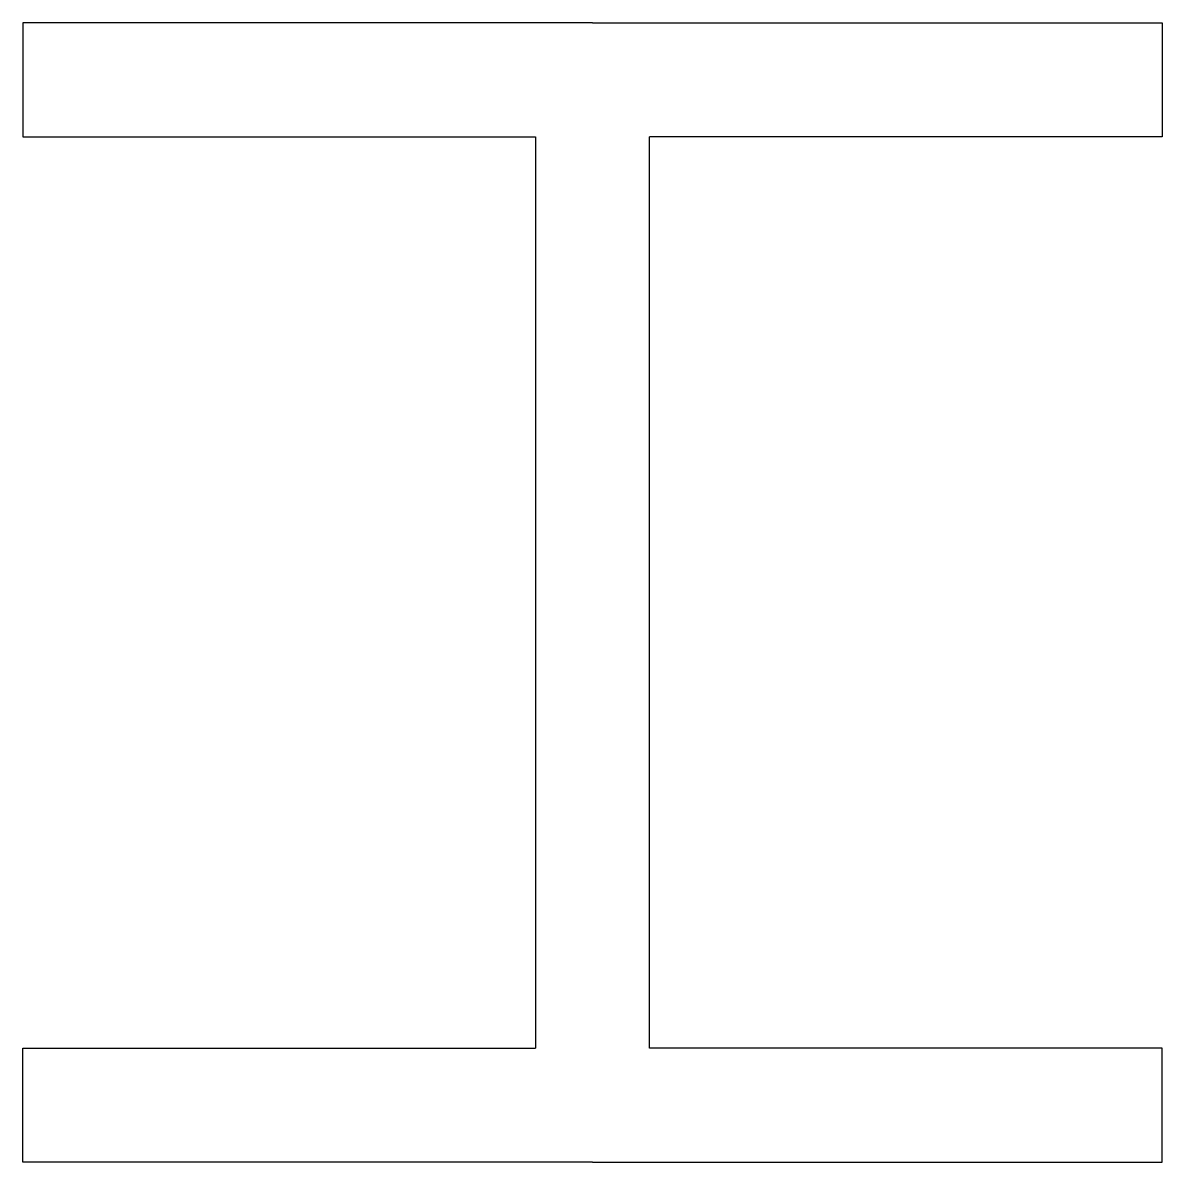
# Model space of a CAD drawing. Header units: feet. Extents: x -0.5 to 0.5, y -0.5 to 0.5.
import ezdxf

# ---------------------------------------------------------------- set-up
doc = ezdxf.new("R2010")
doc.units = ezdxf.units.FT
doc.header["$MEASUREMENT"] = 0

msp = doc.modelspace()

# ---------------------------------------------------------------- linework, layer by layer
msp.add_lwpolyline([(0.4, 0.4), (0.4, 0.4)])
for points, invisible_edges in [([(0, 0.5, 1), (-0.5, 0.5, 1), (-0.5, 0.4, 1), (-0.05, 0.4, 1)], 8), ([(0, 0.5, 1), (-0.05, 0.4, 1), (-0.05, -0.4, 1), (0.05, 0.4, 1)], 13), ([(0, 0.5, 1), (0.5, 0.5, 1), (0.5, 0.4, 1), (0.05, 0.4, 1)], 8), ([(0, -0.5, 1), (0.05, -0.4, 1), (0.05, 0.4, 1), (-0.05, -0.4, 1)], 13), ([(0, -0.5, 1), (-0.5, -0.5, 1), (-0.5, -0.4, 1), (-0.05, -0.4, 1)], 8), ([(0, -0.5, 1), (0.5, -0.5, 1), (0.5, -0.4, 1), (0.05, -0.4, 1)], 8)]:
    msp.add_3dface(points, dxfattribs=dict(invisible_edges=invisible_edges))
at = {"layer": 'Defpoints'}
msp.add_point((0, 0), dxfattribs=at)

doc.saveas('drawing.dxf')
